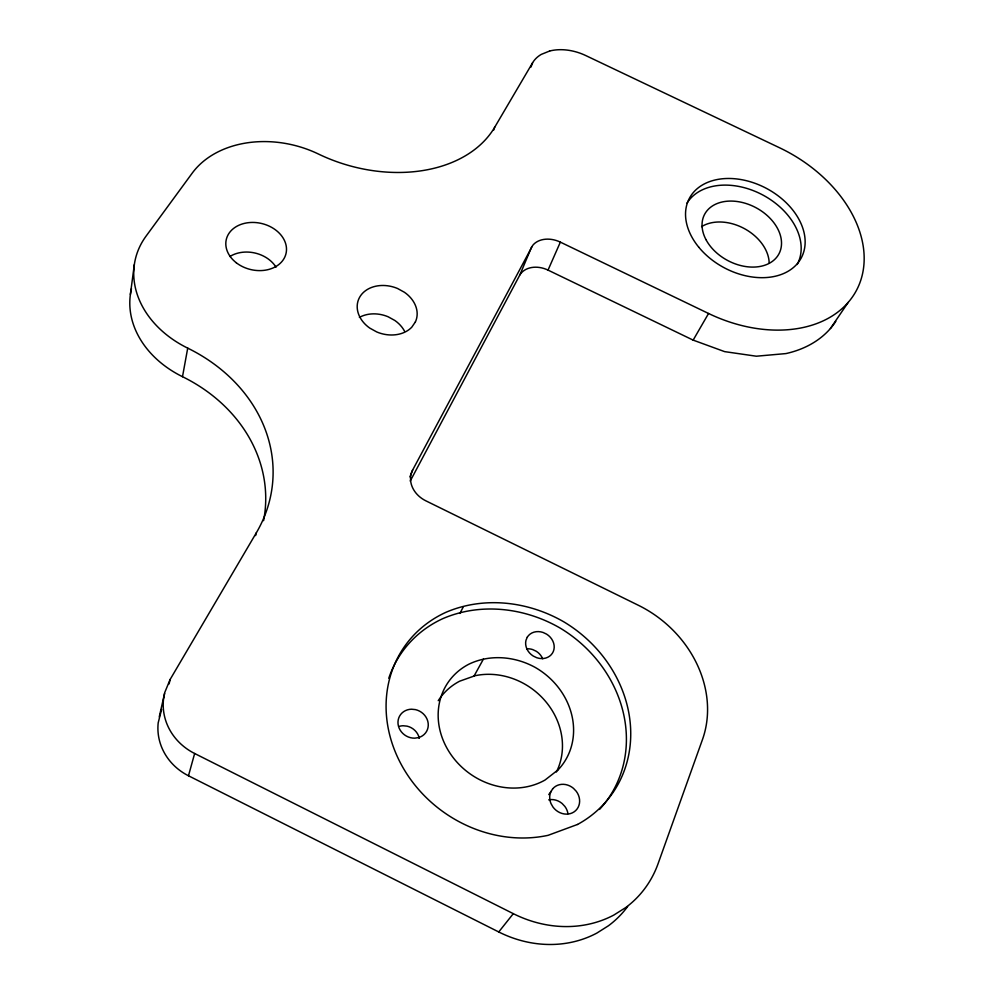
<?xml version="1.0" encoding="UTF-8"?>
<svg xmlns="http://www.w3.org/2000/svg" width="994" height="994" viewBox="0 0 994 994"><rect width="100%" height="100%" fill="white"/><g stroke="black" fill="none" stroke-linecap="round" stroke-linejoin="round"><path stroke-width="1.49" d="M130.388 294.423L134.314 264.69M161.612 709.405L158.195 722.824A56.683 52.844 8.5 0 0 188.475 775.767L498.739 931.962A114.099 102.146 46.2 0 0 596.86 933.08L608.465 925.749A114.099 102.146 46.2 0 0 627.612 906.553M263.584 520.657A161.426 137.023 4.3 0 0 182.498 376.689L187.717 348.136A100.096 78.389 12.3 0 1 146.056 236.15L192.24 173.105A96.679 73.531 14 0 1 318.403 154.008A133.892 94.865 16.8 0 0 494.664 127.307L532.56 62.833A43.053 29.82 22 0 1 541.27 54.397L549.645 51.017M159.264 716.873L164.582 693.402M169.104 683.922L170.123 679.474L256.39 532.697A165.339 138.961 5 0 0 187.717 348.136M188.475 775.767L194.65 753.502A58.149 53.775 9.7 0 1 163.488 699.465L164.743 692.507L170.123 679.474M255.595 535.567L256.39 532.697M493.658 130.09L494.664 127.307M530.995 67.033L532.56 62.833M409.913 476.871L412.659 470.013L532.635 245.493A23.309 17.482 23.5 0 1 560.355 242.126L708.56 313.483A126.797 89.982 28 0 0 858.779 285.539A126.797 89.982 28 0 0 779.669 147.82L585.714 55.54A43.053 29.82 22 0 0 549.62 51.029M410.224 481.071L519.874 274.903L531.691 246.835M519.874 274.903L520.806 273.574A22.825 17.358 23.6 0 1 548.029 270.107L560.355 242.138M459.961 613.422L463.154 607.086M474.039 676.069L483.432 659.072M548.029 270.107L693.153 340.122L708.56 313.483M830.425 328.505L848.18 302.4M548.775 794.604L551.31 791.1M498.739 931.962L513.302 913.66A116.994 103.923 44.9 0 0 613.845 915.052L625.686 907.597A117.019 103.948 44.9 0 0 658.078 863.699L702.46 739.586A110.794 94.716 38.4 0 0 638.372 605.284L425.83 500.814A25.931 21.644 23.1 0 1 412.659 470.013M693.153 340.122L724.626 351.627L756.359 356.212L785.943 353.578A124.3 89.51 28.1 0 0 835.792 321.385M194.65 753.502L513.302 913.66M701.578 226.644A41.475 29.845 28.1 0 1 744.394 228.62A41.475 29.845 28.1 0 1 769.182 263.335M438.23 700.708A69.182 61.727 37.1 0 1 459.613 681.213L475.02 675.721A69.182 61.727 37.1 0 1 545.507 701.317A69.182 61.727 37.1 0 1 556.416 771.978M687.028 203.074A63.082 44.892 28 0 1 764.262 195.793A63.082 44.892 28 0 1 797.163 264.491M526.758 648.821A14.649 12.698 34.1 0 1 532.809 649.629L536.238 651.256A14.649 12.698 34.1 0 1 542.662 658.749M548.713 799.859A15.556 13.817 44.9 0 1 562.082 803.475L564.853 806.407A15.556 13.817 44.9 0 1 567.947 813.664M388.766 678.256A126.462 112.123 36.5 0 1 442.889 618.603C480.885 602.277 524.944 607.645 560.256 628.146A126.462 112.123 36.5 0 1 599.531 809.427M399.389 726.341A15.233 13.928 31.5 0 1 403.154 725.757L407.018 726.142A15.233 13.928 31.5 0 1 419.306 738.343M229.9 256.502A30.006 23.446 13 0 1 276.021 267.15M359.393 317.384A29.919 23.794 18.4 0 1 388.157 316.788L394.866 320.49A29.919 23.794 18.4 0 1 404.521 331.151M182.498 376.689A97.897 77.607 12 0 1 131.481 288.67M527.292 637.154L525.988 640.248A14.91 12.835 33.7 0 0 533.231 656.04L536.748 657.717A14.91 12.835 33.7 0 0 553.323 651.468A14.91 12.835 33.7 0 0 546.576 634.122L543.084 632.47A14.91 12.835 33.7 0 0 527.292 637.154M552.577 788.975L550.701 792.131A15.842 13.991 44 0 0 550.949 803.5L552.987 807.066A15.842 13.991 44 0 0 574.085 811.874A15.842 13.991 44 0 0 576.259 791.286L573.439 788.304A15.842 13.991 44 0 0 552.577 788.975M415.405 321.894L411.814 327.15A30.578 24.018 18.5 0 1 376.763 331.959L369.768 328.095A30.578 24.018 18.5 0 1 360.673 295.603A30.578 24.018 18.5 0 1 397.588 288.508L404.446 292.286A30.578 24.018 18.5 0 1 415.405 321.894M558.143 769.803L545.035 780.029A70.45 62.436 36.5 0 1 449.909 753.054A70.45 62.436 36.5 0 1 468.783 664.24C489.806 654.002 514.867 656.251 535.083 667.347A70.45 62.436 36.5 0 1 558.143 769.803M577.526 824.461L548.104 835.32A127.282 112.583 36.3 0 1 397.376 756.72A127.282 112.583 36.3 0 1 445.983 612.279C484.227 595.915 528.522 601.358 564.045 621.971A127.282 112.583 36.3 0 1 577.526 824.461M418.685 737.56L414.821 738.169A15.519 14.102 31 0 1 398.06 724.067A15.519 14.102 31 0 1 411.491 709.207L415.417 709.604A15.519 14.102 31 0 1 428.178 723.297A15.519 14.102 31 0 1 418.685 737.56M705.951 239.579A42.108 29.957 28 0 0 774.599 259.521A42.108 29.957 28 0 0 744.792 203.136A42.108 29.957 28 0 0 705.951 239.579M698.807 247.245A63.38 44.954 28 0 0 801.164 258.08A63.38 44.954 28 0 0 736.045 178.87A63.38 44.954 28 0 0 698.807 247.245M236.261 262.739A30.665 23.657 13.3 0 0 285.949 253.818A30.665 23.657 13.3 0 0 246.263 222.991A30.665 23.657 13.3 0 0 236.261 262.739"/></g></svg>
